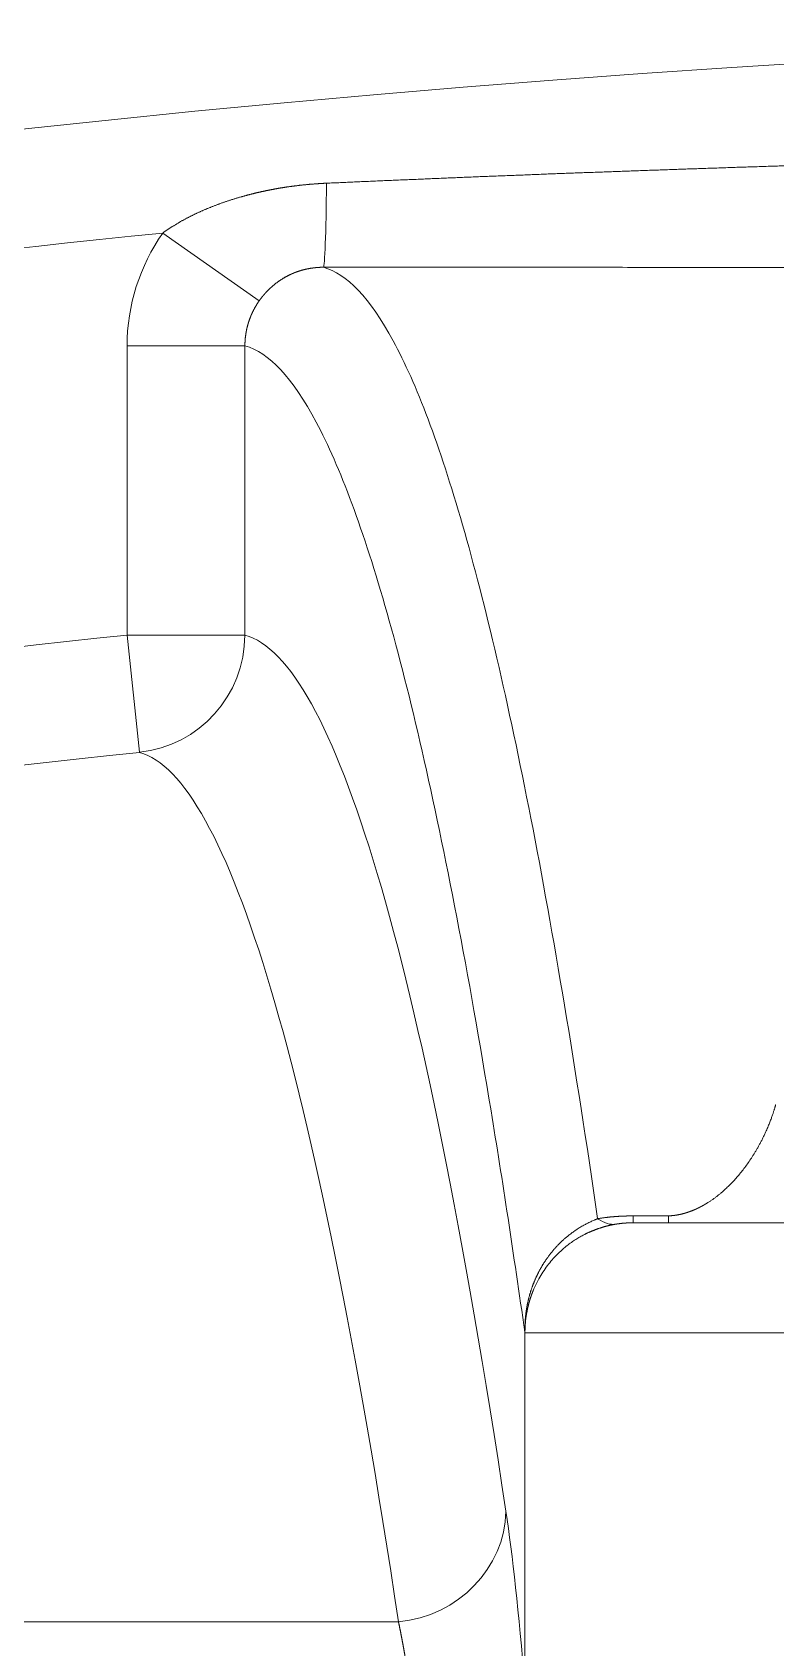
# Model space of a CAD drawing. Header units: millimetres. Extents: x 4664 to 8864, y -38 to 2932.
# Drawn here: x 8230.44 to 8238.67, y 1886.09 to 1903.98 of the extents above; entities that cross this region are included whole.
import ezdxf

# ---------------------------------------------------------------- set-up
doc = ezdxf.new("R2010")
doc.units = ezdxf.units.MM

msp = doc.modelspace()

# ---------------------------------------------------------------- linework, layer by layer
at = {"lineweight": 5}
for p, q in [((8232.949, 1901.003), (8231.882, 1901.753)), ((8231.486, 1900.503), (8231.486, 1897.301)), ((8232.791, 1900.503), (8231.486, 1900.503)), ((8232.791, 1897.301), (8232.791, 1900.503)), ((8232.791, 1897.301), (8231.486, 1897.301)), ((8231.486, 1897.301), (8231.624, 1896.003)), ((8237.089, 1890.794), (8237.089, 1890.871)), ((8237.479, 1890.871), (8237.089, 1890.871)), ((8263.102, 1890.794), (8237.089, 1890.794)), ((8237.479, 1890.794), (8237.479, 1890.871)), ((8235.89, 1889.575), (8264.301, 1889.575)), ((8234.491, 1886.375), (8189.974, 1886.375))]:
    msp.add_line(p, q, dxfattribs=at)
for radius, start, end in [(182.774, 69.96842, 110.03158), (181.468, 95.76036, 110.03158), (177.081, 96.0323, 110.00117), (175.775, 96.0323, 110.00117)]:
    msp.add_arc((8250.096, 1721.201), radius, start, end, dxfattribs=at)
at = {"lineweight": 5, "extrusion": (0, 0, -1)}
for centre, major_axis, ratio, start_param, end_param in [((8233.659, 1902.679), (0, 1.306), 0.027253, 1.861945, 3.128005), ((8231.486, 1897.301), (-0.342, -1.26), 0.998529, 4.447498, 5.912142), ((8232.66, 1721.201), (0, -176.118), 0.052336, 3.15581, 3.475337), ((8231.494, 1721.201), (0, 174.819), 0.052336, 0.014217, 0.333745), ((8236.695, 1892.069), (-0.206, 1.29), 0.402371, 3.144489, 3.519237), ((8236.759, 1889.583), (-0.862, -0.124), 0.938236, 0.151845, 0.178655), ((8234.587, 1889.638), (-1.306, 0.028), 0.064701, 3.195335, 3.203246), ((8234.375, 1887.601), (-1.291, -0.195), 0.943527, 3.300231, 4.764875)]:
    msp.add_ellipse(centre, major_axis=major_axis, ratio=ratio, start_param=start_param, end_param=end_param, dxfattribs=at)
at = {"lineweight": 5}
for points, knots in [([(8240.513, 1902.547), (8240.485, 1902.546), (8240.43, 1902.545), (8240.347, 1902.543), (8240.265, 1902.541), (8240.182, 1902.538), (8240.099, 1902.536), (8240.017, 1902.534), (8239.934, 1902.532), (8239.852, 1902.529), (8239.77, 1902.527), (8239.687, 1902.525), (8239.605, 1902.522), (8239.523, 1902.52), (8239.441, 1902.517), (8239.359, 1902.515), (8239.277, 1902.513), (8239.195, 1902.51), (8239.113, 1902.508), (8239.031, 1902.505), (8238.95, 1902.503), (8238.868, 1902.5), (8238.786, 1902.498), (8238.705, 1902.495), (8238.623, 1902.493), (8238.542, 1902.49), (8238.461, 1902.487), (8238.379, 1902.485), (8238.298, 1902.482), (8238.217, 1902.48), (8238.136, 1902.477), (8238.055, 1902.474), (8237.974, 1902.471), (8237.893, 1902.469), (8237.812, 1902.466), (8237.731, 1902.463), (8237.651, 1902.461), (8237.57, 1902.458), (8237.489, 1902.455), (8237.409, 1902.452), (8237.328, 1902.449), (8237.248, 1902.447), (8237.168, 1902.444), (8237.087, 1902.441), (8237.007, 1902.438), (8236.927, 1902.435), (8236.847, 1902.432), (8236.767, 1902.429), (8236.687, 1902.426), (8236.607, 1902.423), (8236.527, 1902.421), (8236.447, 1902.418), (8236.367, 1902.415), (8236.288, 1902.412), (8236.208, 1902.409), (8236.129, 1902.406), (8236.049, 1902.402), (8235.97, 1902.399), (8235.89, 1902.396), (8235.811, 1902.393), (8235.732, 1902.39), (8235.652, 1902.387), (8235.573, 1902.384), (8235.494, 1902.381), (8235.415, 1902.378), (8235.336, 1902.374), (8235.257, 1902.371), (8235.179, 1902.368), (8235.1, 1902.365), (8235.021, 1902.362), (8234.942, 1902.358), (8234.864, 1902.355), (8234.785, 1902.352), (8234.707, 1902.348), (8234.629, 1902.345), (8234.55, 1902.342), (8234.472, 1902.339), (8234.394, 1902.335), (8234.316, 1902.332), (8234.238, 1902.328), (8234.159, 1902.325), (8234.082, 1902.322), (8234.004, 1902.318), (8233.926, 1902.315), (8233.848, 1902.311), (8233.77, 1902.308), (8233.718, 1902.306), (8233.693, 1902.304)], [0, 0, 0, 0, 0.01214, 0.024271, 0.036393, 0.048506, 0.06061, 0.072705, 0.084792, 0.096869, 0.108937, 0.120996, 0.133046, 0.145088, 0.15712, 0.169144, 0.181158, 0.193164, 0.20516, 0.217148, 0.229126, 0.241096, 0.253057, 0.265009, 0.276951, 0.288885, 0.30081, 0.312726, 0.324633, 0.336532, 0.348421, 0.360301, 0.372172, 0.384035, 0.395888, 0.407733, 0.419569, 0.431395, 0.443213, 0.455022, 0.466822, 0.478613, 0.490395, 0.502168, 0.513932, 0.525688, 0.537434, 0.549172, 0.5609, 0.57262, 0.584331, 0.596033, 0.607726, 0.61941, 0.631085, 0.642751, 0.654409, 0.666057, 0.677697, 0.689328, 0.700949, 0.712562, 0.724166, 0.735762, 0.747348, 0.758925, 0.770494, 0.782053, 0.793604, 0.805146, 0.816679, 0.828203, 0.839718, 0.851224, 0.862722, 0.874211, 0.88569, 0.897161, 0.908623, 0.920076, 0.931521, 0.942956, 0.954382, 0.9658, 0.977209, 0.988609, 1, 1, 1, 1]), ([(8233.693, 1902.304), (8233.69, 1902.304), (8233.683, 1902.304), (8233.674, 1902.304), (8233.665, 1902.303), (8233.656, 1902.303), (8233.647, 1902.302), (8233.638, 1902.302), (8233.629, 1902.301), (8233.62, 1902.301), (8233.61, 1902.3), (8233.601, 1902.299), (8233.592, 1902.299), (8233.583, 1902.298), (8233.574, 1902.297), (8233.565, 1902.297), (8233.556, 1902.296), (8233.547, 1902.295), (8233.538, 1902.295), (8233.529, 1902.294), (8233.52, 1902.293), (8233.511, 1902.292), (8233.502, 1902.292), (8233.493, 1902.291), (8233.484, 1902.29), (8233.475, 1902.289), (8233.466, 1902.288), (8233.457, 1902.287), (8233.448, 1902.286), (8233.439, 1902.286), (8233.43, 1902.285), (8233.421, 1902.284), (8233.412, 1902.283), (8233.403, 1902.282), (8233.394, 1902.281), (8233.385, 1902.28), (8233.376, 1902.279), (8233.367, 1902.277), (8233.358, 1902.276), (8233.349, 1902.275), (8233.34, 1902.274), (8233.331, 1902.273), (8233.322, 1902.272), (8233.313, 1902.271), (8233.305, 1902.269), (8233.296, 1902.268), (8233.287, 1902.267), (8233.278, 1902.266), (8233.269, 1902.264), (8233.26, 1902.263), (8233.251, 1902.262), (8233.242, 1902.26), (8233.234, 1902.259), (8233.225, 1902.258), (8233.216, 1902.256), (8233.207, 1902.255), (8233.198, 1902.253), (8233.189, 1902.252), (8233.181, 1902.251), (8233.172, 1902.249), (8233.163, 1902.248), (8233.154, 1902.246), (8233.145, 1902.244), (8233.137, 1902.243), (8233.128, 1902.241), (8233.119, 1902.24), (8233.11, 1902.238), (8233.102, 1902.236), (8233.093, 1902.235), (8233.084, 1902.233), (8233.075, 1902.231), (8233.067, 1902.23), (8233.058, 1902.228), (8233.049, 1902.226), (8233.04, 1902.224), (8233.032, 1902.223), (8233.023, 1902.221), (8233.014, 1902.219), (8233.006, 1902.217), (8232.997, 1902.215), (8232.988, 1902.213), (8232.98, 1902.212), (8232.971, 1902.21), (8232.962, 1902.208), (8232.954, 1902.206), (8232.945, 1902.204), (8232.936, 1902.202), (8232.928, 1902.2), (8232.919, 1902.198), (8232.91, 1902.196), (8232.902, 1902.194), (8232.893, 1902.191), (8232.885, 1902.189), (8232.876, 1902.187), (8232.867, 1902.185), (8232.859, 1902.183), (8232.85, 1902.181), (8232.842, 1902.178), (8232.833, 1902.176), (8232.824, 1902.174), (8232.816, 1902.172), (8232.807, 1902.169), (8232.799, 1902.167), (8232.79, 1902.165), (8232.782, 1902.162), (8232.773, 1902.16), (8232.765, 1902.158), (8232.756, 1902.155), (8232.745, 1902.152), (8232.732, 1902.148), (8232.717, 1902.144), (8232.701, 1902.139), (8232.686, 1902.135), (8232.67, 1902.13), (8232.655, 1902.125), (8232.64, 1902.12), (8232.625, 1902.116), (8232.61, 1902.111), (8232.595, 1902.106), (8232.58, 1902.101), (8232.566, 1902.096), (8232.551, 1902.091), (8232.536, 1902.086), (8232.522, 1902.08), (8232.507, 1902.075), (8232.493, 1902.07), (8232.479, 1902.065), (8232.464, 1902.059), (8232.45, 1902.054), (8232.436, 1902.048), (8232.422, 1902.043), (8232.408, 1902.037), (8232.395, 1902.032), (8232.381, 1902.026), (8232.367, 1902.02), (8232.353, 1902.015), (8232.34, 1902.009), (8232.326, 1902.003), (8232.313, 1901.997), (8232.3, 1901.991), (8232.287, 1901.985), (8232.273, 1901.979), (8232.26, 1901.973), (8232.247, 1901.967), (8232.234, 1901.961), (8232.222, 1901.955), (8232.209, 1901.948), (8232.196, 1901.942), (8232.183, 1901.936), (8232.171, 1901.929), (8232.158, 1901.923), (8232.146, 1901.916), (8232.134, 1901.91), (8232.121, 1901.903), (8232.109, 1901.896), (8232.097, 1901.89), (8232.085, 1901.883), (8232.073, 1901.876), (8232.061, 1901.869), (8232.05, 1901.862), (8232.038, 1901.855), (8232.026, 1901.848), (8232.015, 1901.841), (8232.003, 1901.834), (8231.992, 1901.827), (8231.981, 1901.82), (8231.969, 1901.813), (8231.958, 1901.805), (8231.947, 1901.798), (8231.936, 1901.791), (8231.925, 1901.783), (8231.914, 1901.776), (8231.903, 1901.768), (8231.893, 1901.761), (8231.886, 1901.756), (8231.882, 1901.753)], [0, 0, 0, 0, 0.004773, 0.009544, 0.014312, 0.019078, 0.023841, 0.028601, 0.033359, 0.038114, 0.042867, 0.047618, 0.052366, 0.057111, 0.061854, 0.066595, 0.071334, 0.07607, 0.080804, 0.085535, 0.090264, 0.094991, 0.099716, 0.104439, 0.109159, 0.113877, 0.118593, 0.123307, 0.128019, 0.132729, 0.137437, 0.142142, 0.146846, 0.151548, 0.156248, 0.160945, 0.165641, 0.170335, 0.175027, 0.179718, 0.184406, 0.189093, 0.193777, 0.19846, 0.203142, 0.207821, 0.212499, 0.217175, 0.22185, 0.226523, 0.231194, 0.235864, 0.240532, 0.245198, 0.249863, 0.254527, 0.259189, 0.26385, 0.268509, 0.273167, 0.277823, 0.282478, 0.287132, 0.291784, 0.296435, 0.301085, 0.305734, 0.310381, 0.315027, 0.319672, 0.324316, 0.328958, 0.3336, 0.33824, 0.34288, 0.347518, 0.352155, 0.356791, 0.361427, 0.366061, 0.370694, 0.375327, 0.379958, 0.384589, 0.389219, 0.393848, 0.398476, 0.403104, 0.407731, 0.412357, 0.416982, 0.421607, 0.426231, 0.430854, 0.435477, 0.440099, 0.444721, 0.449342, 0.453962, 0.458582, 0.463202, 0.467821, 0.47244, 0.477058, 0.481676, 0.486293, 0.490911, 0.495527, 0.500144, 0.508609, 0.517042, 0.525445, 0.533818, 0.542159, 0.550471, 0.558752, 0.567003, 0.575224, 0.583416, 0.591577, 0.59971, 0.607813, 0.615887, 0.623931, 0.631947, 0.639934, 0.647893, 0.655823, 0.663725, 0.6716, 0.679446, 0.687264, 0.695055, 0.702819, 0.710555, 0.718265, 0.725947, 0.733603, 0.741233, 0.748836, 0.756413, 0.763964, 0.77149, 0.77899, 0.786465, 0.793915, 0.801339, 0.808739, 0.816115, 0.823466, 0.830793, 0.838097, 0.845376, 0.852633, 0.859866, 0.867076, 0.874263, 0.881427, 0.88857, 0.89569, 0.902788, 0.909865, 0.91692, 0.923954, 0.930967, 0.937959, 0.944931, 0.951883, 0.958815, 0.965727, 0.972619, 0.979493, 0.986347, 0.993183, 1, 1, 1, 1]), ([(8232.949, 1901.003), (8232.95, 1901.004), (8232.951, 1901.005), (8232.953, 1901.008), (8232.955, 1901.011), (8232.957, 1901.014), (8232.959, 1901.016), (8232.961, 1901.019), (8232.963, 1901.022), (8232.965, 1901.025), (8232.967, 1901.028), (8232.969, 1901.031), (8232.972, 1901.033), (8232.974, 1901.036), (8232.976, 1901.039), (8232.978, 1901.042), (8232.981, 1901.045), (8232.983, 1901.048), (8232.985, 1901.051), (8232.988, 1901.053), (8232.99, 1901.056), (8232.992, 1901.059), (8232.995, 1901.062), (8232.997, 1901.065), (8233, 1901.068), (8233.002, 1901.071), (8233.005, 1901.074), (8233.007, 1901.077), (8233.01, 1901.08), (8233.013, 1901.083), (8233.015, 1901.086), (8233.018, 1901.089), (8233.021, 1901.092), (8233.023, 1901.095), (8233.026, 1901.098), (8233.029, 1901.101), (8233.032, 1901.104), (8233.035, 1901.107), (8233.038, 1901.11), (8233.041, 1901.113), (8233.044, 1901.116), (8233.047, 1901.119), (8233.05, 1901.122), (8233.053, 1901.125), (8233.056, 1901.128), (8233.059, 1901.131), (8233.062, 1901.134), (8233.065, 1901.137), (8233.068, 1901.14), (8233.072, 1901.143), (8233.075, 1901.146), (8233.078, 1901.149), (8233.081, 1901.152), (8233.085, 1901.155), (8233.09, 1901.16), (8233.096, 1901.166), (8233.105, 1901.173), (8233.113, 1901.18), (8233.122, 1901.186), (8233.13, 1901.193), (8233.139, 1901.2), (8233.148, 1901.206), (8233.156, 1901.213), (8233.165, 1901.219), (8233.174, 1901.225), (8233.183, 1901.231), (8233.192, 1901.237), (8233.201, 1901.243), (8233.211, 1901.249), (8233.22, 1901.254), (8233.229, 1901.26), (8233.238, 1901.265), (8233.248, 1901.27), (8233.256, 1901.274), (8233.262, 1901.278), (8233.267, 1901.28), (8233.272, 1901.283), (8233.277, 1901.285), (8233.282, 1901.288), (8233.287, 1901.29), (8233.292, 1901.293), (8233.297, 1901.295), (8233.302, 1901.297), (8233.307, 1901.3), (8233.312, 1901.302), (8233.318, 1901.304), (8233.323, 1901.306), (8233.328, 1901.308), (8233.333, 1901.311), (8233.338, 1901.313), (8233.343, 1901.315), (8233.349, 1901.317), (8233.354, 1901.319), (8233.359, 1901.321), (8233.364, 1901.323), (8233.37, 1901.324), (8233.375, 1901.326), (8233.38, 1901.328), (8233.386, 1901.33), (8233.391, 1901.332), (8233.396, 1901.333), (8233.402, 1901.335), (8233.407, 1901.337), (8233.412, 1901.338), (8233.418, 1901.34), (8233.423, 1901.341), (8233.428, 1901.343), (8233.434, 1901.344), (8233.439, 1901.346), (8233.445, 1901.347), (8233.45, 1901.349), (8233.456, 1901.35), (8233.461, 1901.351), (8233.466, 1901.352), (8233.472, 1901.354), (8233.477, 1901.355), (8233.483, 1901.356), (8233.488, 1901.357), (8233.494, 1901.358), (8233.499, 1901.359), (8233.505, 1901.36), (8233.51, 1901.361), (8233.516, 1901.362), (8233.521, 1901.363), (8233.527, 1901.364), (8233.532, 1901.365), (8233.538, 1901.365), (8233.543, 1901.366), (8233.549, 1901.367), (8233.554, 1901.367), (8233.56, 1901.368), (8233.565, 1901.369), (8233.571, 1901.369), (8233.576, 1901.37), (8233.582, 1901.37), (8233.587, 1901.371), (8233.593, 1901.371), (8233.598, 1901.372), (8233.604, 1901.372), (8233.609, 1901.372), (8233.615, 1901.372), (8233.62, 1901.373), (8233.626, 1901.373), (8233.631, 1901.373), (8233.637, 1901.373), (8233.642, 1901.373), (8233.648, 1901.373), (8233.653, 1901.373), (8233.657, 1901.373), (8233.659, 1901.373)], [0, 0, 0, 0, 0.003984, 0.007996, 0.012036, 0.016105, 0.020201, 0.024326, 0.028479, 0.03266, 0.03687, 0.041108, 0.045375, 0.04967, 0.053994, 0.058346, 0.062728, 0.067138, 0.071576, 0.076044, 0.08054, 0.085065, 0.08962, 0.094203, 0.098814, 0.103455, 0.108125, 0.112824, 0.117552, 0.122309, 0.127094, 0.131909, 0.136753, 0.141626, 0.146527, 0.151458, 0.156418, 0.161406, 0.166424, 0.17147, 0.176546, 0.18165, 0.186783, 0.191946, 0.197136, 0.202356, 0.207604, 0.212881, 0.218187, 0.223521, 0.228884, 0.234276, 0.239696, 0.245144, 0.250621, 0.263825, 0.277024, 0.290218, 0.303405, 0.316586, 0.329757, 0.34292, 0.356072, 0.369213, 0.382341, 0.395456, 0.408557, 0.421643, 0.434713, 0.447766, 0.460801, 0.473818, 0.486814, 0.499791, 0.506544, 0.513296, 0.520046, 0.526794, 0.53354, 0.540284, 0.547026, 0.553766, 0.560504, 0.567241, 0.573975, 0.580707, 0.587437, 0.594165, 0.600891, 0.607615, 0.614337, 0.621056, 0.627774, 0.634489, 0.641202, 0.647913, 0.654621, 0.661327, 0.668031, 0.674732, 0.681432, 0.688128, 0.694823, 0.701515, 0.708204, 0.714891, 0.721576, 0.728258, 0.734938, 0.741615, 0.74829, 0.754962, 0.761632, 0.768299, 0.774963, 0.781625, 0.788284, 0.794941, 0.801595, 0.808247, 0.814896, 0.821542, 0.828185, 0.834826, 0.841465, 0.8481, 0.854733, 0.861363, 0.867991, 0.874616, 0.881239, 0.887858, 0.894475, 0.90109, 0.907702, 0.914311, 0.920918, 0.927522, 0.934123, 0.940722, 0.947318, 0.953912, 0.960504, 0.967092, 0.973679, 0.980263, 0.986844, 0.993423, 1, 1, 1, 1]), ([(8236.695, 1890.84), (8236.452, 1892.512), (8236.206, 1893.991), (8235.706, 1896.554), (8235.454, 1897.638), (8234.946, 1899.402), (8234.69, 1900.082), (8234.175, 1901.034), (8233.917, 1901.306), (8233.659, 1901.373)], [0, 0, 0, 0, 0.25, 0.25, 0.5, 0.5, 0.75, 0.75, 1, 1, 1, 1]), ([(8233.659, 1901.373), (8233.682, 1901.373), (8233.728, 1901.373), (8233.797, 1901.373), (8233.867, 1901.373), (8233.936, 1901.373), (8234.006, 1901.373), (8234.076, 1901.373), (8234.146, 1901.373), (8234.217, 1901.373), (8234.287, 1901.373), (8234.358, 1901.373), (8234.429, 1901.373), (8234.501, 1901.373), (8234.572, 1901.373), (8234.644, 1901.373), (8234.715, 1901.373), (8234.787, 1901.373), (8234.86, 1901.373), (8234.932, 1901.373), (8235.004, 1901.373), (8235.077, 1901.373), (8235.15, 1901.373), (8235.223, 1901.373), (8235.297, 1901.373), (8235.484, 1901.373), (8235.788, 1901.373), (8236.212, 1901.373), (8236.644, 1901.373), (8237.213, 1901.373), (8237.93, 1901.372), (8238.567, 1901.372), (8238.995, 1901.372), (8239.198, 1901.372), (8239.406, 1901.372), (8239.618, 1901.372), (8239.834, 1901.372), (8240.054, 1901.372), (8240.279, 1901.372), (8240.43, 1901.372), (8240.506, 1901.372)], [0, 0, 0, 0, 0.010091, 0.020211, 0.030359, 0.040535, 0.05074, 0.060972, 0.071233, 0.081523, 0.09184, 0.102186, 0.112561, 0.122963, 0.133394, 0.143853, 0.154341, 0.164856, 0.1754, 0.185973, 0.196573, 0.207202, 0.21786, 0.228545, 0.239259, 0.250001, 0.3106, 0.372466, 0.4356, 0.5, 0.621652, 0.75, 0.779093, 0.808802, 0.839127, 0.870069, 0.901627, 0.933802, 0.966593, 1, 1, 1, 1]), ([(8232.791, 1900.503), (8232.791, 1900.504), (8232.791, 1900.507), (8232.791, 1900.511), (8232.791, 1900.516), (8232.791, 1900.52), (8232.791, 1900.524), (8232.791, 1900.529), (8232.791, 1900.533), (8232.791, 1900.538), (8232.791, 1900.542), (8232.792, 1900.546), (8232.792, 1900.551), (8232.792, 1900.555), (8232.792, 1900.559), (8232.793, 1900.564), (8232.793, 1900.568), (8232.793, 1900.573), (8232.794, 1900.577), (8232.794, 1900.581), (8232.795, 1900.586), (8232.795, 1900.59), (8232.795, 1900.595), (8232.796, 1900.599), (8232.796, 1900.604), (8232.797, 1900.608), (8232.797, 1900.612), (8232.798, 1900.617), (8232.799, 1900.621), (8232.799, 1900.626), (8232.8, 1900.63), (8232.801, 1900.634), (8232.801, 1900.639), (8232.802, 1900.643), (8232.803, 1900.648), (8232.803, 1900.652), (8232.804, 1900.656), (8232.805, 1900.661), (8232.806, 1900.665), (8232.807, 1900.67), (8232.808, 1900.674), (8232.808, 1900.678), (8232.809, 1900.683), (8232.81, 1900.687), (8232.811, 1900.692), (8232.812, 1900.696), (8232.813, 1900.7), (8232.814, 1900.705), (8232.815, 1900.709), (8232.816, 1900.714), (8232.818, 1900.718), (8232.819, 1900.722), (8232.82, 1900.727), (8232.821, 1900.731), (8232.822, 1900.735), (8232.823, 1900.74), (8232.825, 1900.744), (8232.826, 1900.748), (8232.827, 1900.753), (8232.829, 1900.757), (8232.83, 1900.761), (8232.831, 1900.766), (8232.833, 1900.77), (8232.834, 1900.774), (8232.835, 1900.778), (8232.837, 1900.783), (8232.838, 1900.787), (8232.84, 1900.791), (8232.841, 1900.796), (8232.843, 1900.8), (8232.844, 1900.804), (8232.846, 1900.808), (8232.848, 1900.813), (8232.849, 1900.817), (8232.851, 1900.821), (8232.853, 1900.825), (8232.854, 1900.829), (8232.856, 1900.834), (8232.858, 1900.838), (8232.859, 1900.842), (8232.861, 1900.846), (8232.863, 1900.85), (8232.865, 1900.854), (8232.867, 1900.858), (8232.869, 1900.863), (8232.87, 1900.867), (8232.872, 1900.871), (8232.874, 1900.875), (8232.876, 1900.879), (8232.878, 1900.883), (8232.88, 1900.887), (8232.882, 1900.891), (8232.884, 1900.895), (8232.886, 1900.899), (8232.888, 1900.903), (8232.89, 1900.907), (8232.893, 1900.911), (8232.895, 1900.915), (8232.897, 1900.919), (8232.899, 1900.923), (8232.901, 1900.927), (8232.903, 1900.931), (8232.906, 1900.935), (8232.908, 1900.939), (8232.91, 1900.943), (8232.912, 1900.946), (8232.915, 1900.95), (8232.917, 1900.954), (8232.919, 1900.958), (8232.922, 1900.962), (8232.924, 1900.966), (8232.927, 1900.969), (8232.929, 1900.973), (8232.931, 1900.977), (8232.934, 1900.981), (8232.936, 1900.984), (8232.939, 1900.988), (8232.941, 1900.992), (8232.944, 1900.995), (8232.946, 1900.999), (8232.948, 1901.001), (8232.949, 1901.003)], [0, 0, 0, 0, 0.008168, 0.016345, 0.02453, 0.032723, 0.040925, 0.049134, 0.057351, 0.065576, 0.073808, 0.082048, 0.090296, 0.098551, 0.106813, 0.115082, 0.123359, 0.131642, 0.139932, 0.148229, 0.156532, 0.164842, 0.173158, 0.181481, 0.18981, 0.198145, 0.206486, 0.214832, 0.223185, 0.231543, 0.239906, 0.248275, 0.256649, 0.265028, 0.273413, 0.281802, 0.290196, 0.298595, 0.306999, 0.315406, 0.323819, 0.332235, 0.340656, 0.34908, 0.357509, 0.365941, 0.374377, 0.382816, 0.391259, 0.399705, 0.408154, 0.416606, 0.425061, 0.433519, 0.441979, 0.450442, 0.458908, 0.467375, 0.475845, 0.484317, 0.492791, 0.501267, 0.509744, 0.518223, 0.526703, 0.535185, 0.543667, 0.552151, 0.560636, 0.569121, 0.577607, 0.586094, 0.594581, 0.603069, 0.611556, 0.620044, 0.628531, 0.637019, 0.645506, 0.653992, 0.662478, 0.670963, 0.679447, 0.687931, 0.696413, 0.704894, 0.713374, 0.721852, 0.730329, 0.738804, 0.747277, 0.755748, 0.764217, 0.772684, 0.781148, 0.78961, 0.79807, 0.806526, 0.81498, 0.823431, 0.831879, 0.840323, 0.848765, 0.857202, 0.865637, 0.874067, 0.882494, 0.890917, 0.899335, 0.90775, 0.91616, 0.924566, 0.932967, 0.941364, 0.949756, 0.958143, 0.966525, 0.974901, 0.983273, 0.991639, 1, 1, 1, 1]), ([(8232.791, 1900.503), (8233.055, 1900.433), (8233.318, 1900.151), (8233.843, 1899.165), (8234.105, 1898.459), (8234.624, 1896.631), (8234.881, 1895.507), (8235.263, 1893.514), (8235.389, 1892.798), (8235.641, 1891.267), (8235.765, 1890.447), (8235.889, 1889.583)], [0, 0, 0, 0, 0.25, 0.25, 0.5, 0.5, 0.75, 0.75, 0.875, 0.875, 1, 1, 1, 1]), ([(8238.666, 1892.1), (8238.665, 1892.099), (8238.665, 1892.097), (8238.664, 1892.092), (8238.662, 1892.087), (8238.66, 1892.08), (8238.658, 1892.072), (8238.655, 1892.062), (8238.651, 1892.052), (8238.648, 1892.04), (8238.643, 1892.026), (8238.639, 1892.012), (8238.633, 1891.996), (8238.628, 1891.979), (8238.621, 1891.961), (8238.614, 1891.941), (8238.606, 1891.92), (8238.597, 1891.898), (8238.588, 1891.875), (8238.578, 1891.85), (8238.566, 1891.824), (8238.555, 1891.8), (8238.546, 1891.778), (8238.537, 1891.76), (8238.528, 1891.742), (8238.52, 1891.724), (8238.511, 1891.707), (8238.502, 1891.69), (8238.493, 1891.673), (8238.484, 1891.657), (8238.475, 1891.641), (8238.467, 1891.625), (8238.458, 1891.61), (8238.449, 1891.595), (8238.44, 1891.58), (8238.432, 1891.566), (8238.423, 1891.552), (8238.414, 1891.538), (8238.406, 1891.524), (8238.397, 1891.511), (8238.389, 1891.499), (8238.371, 1891.472), (8238.344, 1891.433), (8238.306, 1891.383), (8238.267, 1891.334), (8238.229, 1891.289), (8238.19, 1891.246), (8238.151, 1891.207), (8238.116, 1891.173), (8238.086, 1891.146), (8238.06, 1891.123), (8238.034, 1891.102), (8238.008, 1891.082), (8237.982, 1891.062), (8237.956, 1891.044), (8237.93, 1891.026), (8237.911, 1891.014), (8237.9, 1891.008), (8237.897, 1891.006), (8237.893, 1891.004), (8237.89, 1891.002), (8237.887, 1891), (8237.883, 1890.998), (8237.88, 1890.996), (8237.877, 1890.994), (8237.874, 1890.992), (8237.87, 1890.99), (8237.867, 1890.988), (8237.864, 1890.986), (8237.86, 1890.985), (8237.857, 1890.983), (8237.854, 1890.981), (8237.851, 1890.979), (8237.847, 1890.977), (8237.844, 1890.976), (8237.841, 1890.974), (8237.837, 1890.972), (8237.834, 1890.97), (8237.831, 1890.969), (8237.827, 1890.967), (8237.824, 1890.965), (8237.821, 1890.964), (8237.818, 1890.962), (8237.814, 1890.96), (8237.811, 1890.959), (8237.808, 1890.957), (8237.804, 1890.956), (8237.801, 1890.954), (8237.798, 1890.952), (8237.794, 1890.951), (8237.791, 1890.949), (8237.788, 1890.948), (8237.785, 1890.946), (8237.781, 1890.945), (8237.778, 1890.943), (8237.775, 1890.942), (8237.771, 1890.94), (8237.768, 1890.939), (8237.765, 1890.938), (8237.761, 1890.936), (8237.758, 1890.935), (8237.755, 1890.933), (8237.752, 1890.932), (8237.748, 1890.931), (8237.745, 1890.929), (8237.742, 1890.928), (8237.738, 1890.927), (8237.735, 1890.926), (8237.732, 1890.924), (8237.729, 1890.923), (8237.725, 1890.922), (8237.722, 1890.921), (8237.719, 1890.919), (8237.715, 1890.918), (8237.712, 1890.917), (8237.709, 1890.916), (8237.706, 1890.915), (8237.702, 1890.914), (8237.699, 1890.912), (8237.696, 1890.911), (8237.693, 1890.91), (8237.689, 1890.909), (8237.686, 1890.908), (8237.683, 1890.907), (8237.679, 1890.906), (8237.676, 1890.905), (8237.673, 1890.904), (8237.67, 1890.903), (8237.667, 1890.902), (8237.663, 1890.901), (8237.66, 1890.9), (8237.657, 1890.899), (8237.654, 1890.898), (8237.65, 1890.897), (8237.647, 1890.896), (8237.644, 1890.896), (8237.641, 1890.895), (8237.637, 1890.894), (8237.634, 1890.893), (8237.631, 1890.892), (8237.628, 1890.891), (8237.625, 1890.891), (8237.621, 1890.89), (8237.618, 1890.889), (8237.615, 1890.888), (8237.612, 1890.888), (8237.609, 1890.887), (8237.605, 1890.886), (8237.602, 1890.886), (8237.599, 1890.885), (8237.596, 1890.884), (8237.593, 1890.884), (8237.59, 1890.883), (8237.586, 1890.882), (8237.583, 1890.882), (8237.58, 1890.881), (8237.577, 1890.881), (8237.574, 1890.88), (8237.571, 1890.88), (8237.567, 1890.879), (8237.564, 1890.879), (8237.561, 1890.878), (8237.558, 1890.878), (8237.555, 1890.877), (8237.552, 1890.877), (8237.549, 1890.876), (8237.546, 1890.876), (8237.543, 1890.875), (8237.539, 1890.875), (8237.536, 1890.875), (8237.533, 1890.874), (8237.53, 1890.874), (8237.527, 1890.874), (8237.524, 1890.873), (8237.521, 1890.873), (8237.518, 1890.873), (8237.515, 1890.873), (8237.512, 1890.872), (8237.509, 1890.872), (8237.506, 1890.872), (8237.503, 1890.872), (8237.5, 1890.871), (8237.497, 1890.871), (8237.494, 1890.871), (8237.491, 1890.871), (8237.488, 1890.871), (8237.485, 1890.871), (8237.482, 1890.871), (8237.48, 1890.871), (8237.479, 1890.871)], [0, 0, 0, 0, 0.00255, 0.006145, 0.010785, 0.016471, 0.023202, 0.030979, 0.039801, 0.04967, 0.060586, 0.072549, 0.085559, 0.099617, 0.114723, 0.130878, 0.148082, 0.166336, 0.18564, 0.205996, 0.227403, 0.249862, 0.265012, 0.279882, 0.294472, 0.308783, 0.322814, 0.336565, 0.350035, 0.363226, 0.376136, 0.388766, 0.401115, 0.413184, 0.424971, 0.436478, 0.447705, 0.45865, 0.469314, 0.479697, 0.489799, 0.499619, 0.542288, 0.582644, 0.620688, 0.656417, 0.689831, 0.72093, 0.749714, 0.768005, 0.785533, 0.802298, 0.818302, 0.833546, 0.848031, 0.861757, 0.874729, 0.876324, 0.877909, 0.879483, 0.881046, 0.882599, 0.884141, 0.885672, 0.887193, 0.888703, 0.890203, 0.891692, 0.89317, 0.894638, 0.896095, 0.897542, 0.898978, 0.900403, 0.901818, 0.903223, 0.904616, 0.906, 0.907373, 0.908735, 0.910087, 0.911428, 0.912759, 0.914079, 0.915389, 0.916689, 0.917978, 0.919257, 0.920525, 0.921783, 0.92303, 0.924267, 0.925494, 0.92671, 0.927916, 0.929112, 0.930297, 0.931472, 0.932637, 0.933792, 0.934936, 0.93607, 0.937194, 0.938307, 0.939411, 0.940504, 0.941587, 0.94266, 0.943723, 0.944776, 0.945819, 0.946851, 0.947874, 0.948887, 0.949889, 0.950882, 0.951865, 0.952838, 0.953801, 0.954754, 0.955697, 0.956631, 0.957555, 0.958469, 0.959373, 0.960268, 0.961153, 0.962028, 0.962894, 0.96375, 0.964597, 0.965435, 0.966263, 0.967081, 0.967891, 0.968691, 0.969482, 0.970263, 0.971036, 0.971799, 0.972554, 0.973299, 0.974036, 0.974764, 0.975483, 0.976193, 0.976895, 0.977588, 0.978272, 0.978948, 0.979616, 0.980276, 0.980927, 0.98157, 0.982206, 0.982833, 0.983453, 0.984065, 0.984669, 0.985266, 0.985855, 0.986437, 0.987013, 0.987581, 0.988142, 0.988697, 0.989245, 0.989786, 0.990321, 0.990851, 0.991374, 0.991891, 0.992403, 0.99291, 0.993411, 0.993907, 0.994398, 0.994885, 0.995368, 0.995846, 0.99632, 0.996791, 0.997258, 0.997721, 0.998182, 0.99864, 0.999095, 0.999549, 1, 1, 1, 1]), ([(8236.695, 1890.839), (8236.695, 1890.839), (8236.695, 1890.839), (8236.695, 1890.839), (8236.694, 1890.839), (8236.694, 1890.838), (8236.693, 1890.838), (8236.692, 1890.838), (8236.691, 1890.837), (8236.689, 1890.837), (8236.688, 1890.836), (8236.686, 1890.835), (8236.684, 1890.834), (8236.682, 1890.834), (8236.679, 1890.833), (8236.677, 1890.832), (8236.674, 1890.83), (8236.671, 1890.829), (8236.668, 1890.828), (8236.664, 1890.826), (8236.661, 1890.825), (8236.652, 1890.821), (8236.638, 1890.815), (8236.611, 1890.803), (8236.579, 1890.787), (8236.539, 1890.766), (8236.499, 1890.743), (8236.46, 1890.718), (8236.423, 1890.692), (8236.39, 1890.667), (8236.36, 1890.644), (8236.333, 1890.621), (8236.306, 1890.597), (8236.28, 1890.572), (8236.255, 1890.547), (8236.231, 1890.521), (8236.207, 1890.494), (8236.185, 1890.467), (8236.163, 1890.439), (8236.142, 1890.411), (8236.127, 1890.389), (8236.116, 1890.373), (8236.11, 1890.364), (8236.104, 1890.355), (8236.098, 1890.345), (8236.092, 1890.336), (8236.086, 1890.327), (8236.081, 1890.317), (8236.075, 1890.307), (8236.07, 1890.298), (8236.064, 1890.288), (8236.059, 1890.278), (8236.053, 1890.269), (8236.048, 1890.259), (8236.043, 1890.249), (8236.038, 1890.239), (8236.033, 1890.229), (8236.028, 1890.219), (8236.023, 1890.209), (8236.018, 1890.199), (8236.013, 1890.189), (8236.009, 1890.178), (8236.004, 1890.168), (8236, 1890.158), (8235.995, 1890.148), (8235.991, 1890.137), (8235.987, 1890.127), (8235.983, 1890.116), (8235.979, 1890.106), (8235.975, 1890.095), (8235.971, 1890.085), (8235.967, 1890.074), (8235.964, 1890.064), (8235.96, 1890.053), (8235.957, 1890.043), (8235.953, 1890.032), (8235.95, 1890.021), (8235.947, 1890.011), (8235.944, 1890), (8235.941, 1889.989), (8235.938, 1889.979), (8235.935, 1889.968), (8235.932, 1889.957), (8235.93, 1889.946), (8235.927, 1889.936), (8235.924, 1889.925), (8235.922, 1889.914), (8235.92, 1889.903), (8235.918, 1889.893), (8235.915, 1889.882), (8235.913, 1889.871), (8235.911, 1889.86), (8235.91, 1889.85), (8235.908, 1889.839), (8235.906, 1889.828), (8235.905, 1889.817), (8235.903, 1889.806), (8235.902, 1889.796), (8235.9, 1889.785), (8235.899, 1889.774), (8235.898, 1889.764), (8235.897, 1889.753), (8235.896, 1889.742), (8235.895, 1889.731), (8235.894, 1889.721), (8235.893, 1889.71), (8235.893, 1889.699), (8235.892, 1889.689), (8235.891, 1889.678), (8235.891, 1889.668), (8235.891, 1889.657), (8235.89, 1889.647), (8235.89, 1889.636), (8235.89, 1889.626), (8235.89, 1889.615), (8235.89, 1889.608), (8235.89, 1889.605)], [0, 0, 0, 0, 0.000082, 0.00032, 0.000713, 0.001262, 0.001967, 0.002827, 0.003844, 0.005017, 0.006346, 0.007831, 0.009473, 0.011272, 0.013228, 0.015341, 0.017612, 0.020041, 0.022628, 0.025374, 0.028279, 0.031343, 0.047079, 0.062675, 0.094878, 0.125239, 0.159035, 0.191157, 0.221547, 0.250158, 0.273694, 0.297092, 0.32034, 0.343429, 0.366349, 0.389091, 0.411646, 0.434006, 0.456161, 0.478106, 0.499833, 0.506714, 0.513593, 0.520471, 0.527348, 0.534222, 0.541094, 0.547964, 0.554832, 0.561697, 0.568559, 0.575418, 0.582273, 0.589125, 0.595974, 0.602818, 0.609659, 0.616495, 0.623326, 0.630153, 0.636976, 0.643793, 0.650605, 0.657411, 0.664212, 0.671007, 0.677797, 0.68458, 0.691356, 0.698127, 0.70489, 0.711647, 0.718397, 0.725139, 0.731874, 0.738602, 0.745322, 0.752034, 0.758738, 0.765434, 0.772122, 0.778802, 0.785472, 0.792134, 0.798788, 0.805432, 0.812067, 0.818693, 0.825309, 0.831916, 0.838513, 0.8451, 0.851678, 0.858245, 0.864803, 0.87135, 0.877887, 0.884413, 0.890929, 0.897434, 0.903929, 0.910412, 0.916885, 0.923347, 0.929797, 0.936237, 0.942665, 0.949081, 0.955487, 0.961881, 0.968263, 0.974634, 0.980993, 0.987341, 0.993676, 1, 1, 1, 1]), ([(8235.891, 1889.605), (8235.891, 1889.607), (8235.891, 1889.609), (8235.891, 1889.614), (8235.891, 1889.618), (8235.891, 1889.622), (8235.891, 1889.627), (8235.891, 1889.631), (8235.892, 1889.636), (8235.892, 1889.641), (8235.892, 1889.646), (8235.892, 1889.651), (8235.893, 1889.656), (8235.893, 1889.661), (8235.893, 1889.666), (8235.894, 1889.671), (8235.894, 1889.677), (8235.895, 1889.682), (8235.895, 1889.688), (8235.896, 1889.694), (8235.896, 1889.699), (8235.897, 1889.705), (8235.897, 1889.711), (8235.898, 1889.72), (8235.9, 1889.73), (8235.901, 1889.743), (8235.903, 1889.754), (8235.904, 1889.765), (8235.906, 1889.775), (8235.908, 1889.784), (8235.909, 1889.792), (8235.91, 1889.8), (8235.912, 1889.806), (8235.913, 1889.812), (8235.914, 1889.817), (8235.914, 1889.821), (8235.915, 1889.824), (8235.915, 1889.826), (8235.916, 1889.828), (8235.916, 1889.83), (8235.917, 1889.833), (8235.918, 1889.836), (8235.918, 1889.838), (8235.919, 1889.841), (8235.919, 1889.844), (8235.92, 1889.846), (8235.92, 1889.849), (8235.921, 1889.852), (8235.922, 1889.854), (8235.922, 1889.857), (8235.923, 1889.86), (8235.924, 1889.862), (8235.924, 1889.865), (8235.925, 1889.867), (8235.925, 1889.87), (8235.926, 1889.873), (8235.927, 1889.875), (8235.927, 1889.878), (8235.928, 1889.88), (8235.929, 1889.883), (8235.929, 1889.885), (8235.93, 1889.888), (8235.931, 1889.891), (8235.931, 1889.893), (8235.932, 1889.896), (8235.933, 1889.898), (8235.933, 1889.901), (8235.934, 1889.903), (8235.935, 1889.906), (8235.935, 1889.908), (8235.936, 1889.91), (8235.937, 1889.913), (8235.937, 1889.915), (8235.938, 1889.918), (8235.939, 1889.92), (8235.94, 1889.923), (8235.94, 1889.925), (8235.941, 1889.927), (8235.942, 1889.93), (8235.942, 1889.932), (8235.943, 1889.935), (8235.944, 1889.937), (8235.945, 1889.939), (8235.945, 1889.942), (8235.946, 1889.944), (8235.947, 1889.946), (8235.947, 1889.949), (8235.948, 1889.951), (8235.949, 1889.953), (8235.95, 1889.956), (8235.95, 1889.958), (8235.951, 1889.96), (8235.952, 1889.963), (8235.953, 1889.965), (8235.953, 1889.967), (8235.954, 1889.969), (8235.955, 1889.972), (8235.956, 1889.974), (8235.957, 1889.976), (8235.957, 1889.978), (8235.958, 1889.981), (8235.959, 1889.983), (8235.96, 1889.985), (8235.96, 1889.987), (8235.961, 1889.989), (8235.962, 1889.992), (8235.963, 1889.994), (8235.963, 1889.996), (8235.964, 1889.998), (8235.965, 1890), (8235.966, 1890.002), (8235.967, 1890.005), (8235.967, 1890.007), (8235.968, 1890.009), (8235.969, 1890.011), (8235.97, 1890.013), (8235.971, 1890.015), (8235.971, 1890.017), (8235.972, 1890.019), (8235.973, 1890.021), (8235.974, 1890.023), (8235.975, 1890.026), (8235.975, 1890.028), (8235.976, 1890.03), (8235.977, 1890.032), (8235.978, 1890.034), (8235.979, 1890.036), (8235.979, 1890.038), (8235.98, 1890.04), (8235.993, 1890.071), (8236.02, 1890.13), (8236.064, 1890.211), (8236.113, 1890.285), (8236.163, 1890.352), (8236.213, 1890.409), (8236.262, 1890.458), (8236.309, 1890.501), (8236.356, 1890.541), (8236.404, 1890.577), (8236.452, 1890.609), (8236.5, 1890.638), (8236.535, 1890.657), (8236.557, 1890.668), (8236.564, 1890.672), (8236.572, 1890.676), (8236.58, 1890.679), (8236.588, 1890.683), (8236.596, 1890.687), (8236.604, 1890.69), (8236.612, 1890.694), (8236.62, 1890.697), (8236.628, 1890.701), (8236.636, 1890.704), (8236.644, 1890.707), (8236.651, 1890.71), (8236.659, 1890.714), (8236.667, 1890.717), (8236.675, 1890.72), (8236.683, 1890.722), (8236.69, 1890.725), (8236.698, 1890.728), (8236.706, 1890.731), (8236.714, 1890.733), (8236.721, 1890.736), (8236.729, 1890.738), (8236.737, 1890.741), (8236.744, 1890.743), (8236.752, 1890.745), (8236.76, 1890.748), (8236.767, 1890.75), (8236.775, 1890.752), (8236.782, 1890.754), (8236.79, 1890.756), (8236.797, 1890.758), (8236.805, 1890.76), (8236.812, 1890.762), (8236.82, 1890.763), (8236.827, 1890.765), (8236.835, 1890.767), (8236.842, 1890.768), (8236.849, 1890.77), (8236.857, 1890.771), (8236.864, 1890.773), (8236.871, 1890.774), (8236.878, 1890.775), (8236.886, 1890.777), (8236.893, 1890.778), (8236.897, 1890.779), (8236.9, 1890.779)], [0, 0, 0, 0, 0.0023, 0.004653, 0.007057, 0.009514, 0.012022, 0.014583, 0.017196, 0.019861, 0.022578, 0.025347, 0.028169, 0.031043, 0.033969, 0.036947, 0.039978, 0.043061, 0.046196, 0.049384, 0.052624, 0.055916, 0.059261, 0.062658, 0.07014, 0.077145, 0.083675, 0.089729, 0.095306, 0.100409, 0.105035, 0.109185, 0.11286, 0.116058, 0.118781, 0.121028, 0.1228, 0.124095, 0.124914, 0.126459, 0.128, 0.129537, 0.131071, 0.1326, 0.134126, 0.135648, 0.137167, 0.138681, 0.140192, 0.141699, 0.143202, 0.144702, 0.146198, 0.14769, 0.149178, 0.150663, 0.152143, 0.15362, 0.155094, 0.156563, 0.158029, 0.159491, 0.160949, 0.162404, 0.163854, 0.165301, 0.166745, 0.168184, 0.16962, 0.171052, 0.17248, 0.173904, 0.175325, 0.176742, 0.178155, 0.179564, 0.18097, 0.182372, 0.18377, 0.185165, 0.186555, 0.187942, 0.189325, 0.190705, 0.19208, 0.193452, 0.19482, 0.196185, 0.197545, 0.198902, 0.200255, 0.201605, 0.20295, 0.204292, 0.20563, 0.206964, 0.208295, 0.209622, 0.210945, 0.212264, 0.21358, 0.214892, 0.2162, 0.217504, 0.218805, 0.220102, 0.221395, 0.222684, 0.22397, 0.225252, 0.22653, 0.227804, 0.229075, 0.230342, 0.231605, 0.232864, 0.23412, 0.235371, 0.23662, 0.237864, 0.239105, 0.240341, 0.241575, 0.242804, 0.24403, 0.245252, 0.24647, 0.247684, 0.248895, 0.250102, 0.304621, 0.356821, 0.406729, 0.454377, 0.4998, 0.537529, 0.574524, 0.61081, 0.646417, 0.681375, 0.715714, 0.749469, 0.755056, 0.760635, 0.766205, 0.771767, 0.77732, 0.782866, 0.788404, 0.793934, 0.799456, 0.804971, 0.810479, 0.81598, 0.821474, 0.826962, 0.832443, 0.837917, 0.843385, 0.848847, 0.854304, 0.859754, 0.865199, 0.870638, 0.876073, 0.881502, 0.886926, 0.892346, 0.897761, 0.903171, 0.908578, 0.91398, 0.919378, 0.924773, 0.930164, 0.935552, 0.940936, 0.946318, 0.951696, 0.957072, 0.962445, 0.967816, 0.973184, 0.978551, 0.983916, 0.989279, 0.99464, 1, 1, 1, 1]), ([(8237.089, 1890.871), (8237.088, 1890.871), (8237.085, 1890.871), (8237.081, 1890.871), (8237.076, 1890.87), (8237.072, 1890.87), (8237.068, 1890.87), (8237.063, 1890.87), (8237.059, 1890.87), (8237.054, 1890.87), (8237.05, 1890.87), (8237.046, 1890.87), (8237.041, 1890.87), (8237.037, 1890.87), (8237.032, 1890.87), (8237.028, 1890.87), (8237.024, 1890.87), (8237.019, 1890.87), (8237.015, 1890.869), (8237.011, 1890.869), (8237.006, 1890.869), (8237.002, 1890.869), (8236.997, 1890.869), (8236.993, 1890.869), (8236.989, 1890.869), (8236.984, 1890.868), (8236.98, 1890.868), (8236.975, 1890.868), (8236.971, 1890.868), (8236.967, 1890.868), (8236.962, 1890.867), (8236.958, 1890.867), (8236.953, 1890.867), (8236.949, 1890.867), (8236.945, 1890.866), (8236.94, 1890.866), (8236.936, 1890.866), (8236.931, 1890.866), (8236.927, 1890.865), (8236.923, 1890.865), (8236.918, 1890.865), (8236.914, 1890.864), (8236.909, 1890.864), (8236.905, 1890.864), (8236.901, 1890.863), (8236.896, 1890.863), (8236.892, 1890.863), (8236.886, 1890.862), (8236.879, 1890.862), (8236.87, 1890.861), (8236.861, 1890.86), (8236.852, 1890.859), (8236.843, 1890.859), (8236.835, 1890.858), (8236.826, 1890.857), (8236.817, 1890.856), (8236.808, 1890.855), (8236.8, 1890.854), (8236.791, 1890.853), (8236.782, 1890.852), (8236.773, 1890.851), (8236.765, 1890.85), (8236.756, 1890.848), (8236.747, 1890.847), (8236.739, 1890.846), (8236.73, 1890.845), (8236.721, 1890.844), (8236.713, 1890.842), (8236.704, 1890.841), (8236.698, 1890.84), (8236.695, 1890.84)], [0, 0, 0, 0, 0.010746, 0.021493, 0.032241, 0.042992, 0.053744, 0.064499, 0.075256, 0.086017, 0.09678, 0.107548, 0.118319, 0.129094, 0.139873, 0.150657, 0.161446, 0.17224, 0.18304, 0.193846, 0.204658, 0.215476, 0.2263, 0.237132, 0.247971, 0.258817, 0.269671, 0.280533, 0.291404, 0.302283, 0.313171, 0.324068, 0.334974, 0.345891, 0.356817, 0.367754, 0.378701, 0.389658, 0.400627, 0.411608, 0.4226, 0.433603, 0.444619, 0.455648, 0.466689, 0.477743, 0.48881, 0.499891, 0.522171, 0.544481, 0.566823, 0.589198, 0.611608, 0.634056, 0.656544, 0.679074, 0.701647, 0.724267, 0.746934, 0.769651, 0.79242, 0.815243, 0.838122, 0.861059, 0.884055, 0.907113, 0.930235, 0.953422, 0.976676, 1, 1, 1, 1]), ([(8236.9, 1890.779), (8236.901, 1890.779), (8236.902, 1890.779), (8236.905, 1890.78), (8236.907, 1890.78), (8236.91, 1890.781), (8236.912, 1890.781), (8236.915, 1890.781), (8236.918, 1890.782), (8236.92, 1890.782), (8236.923, 1890.783), (8236.925, 1890.783), (8236.928, 1890.783), (8236.93, 1890.784), (8236.933, 1890.784), (8236.935, 1890.784), (8236.938, 1890.785), (8236.94, 1890.785), (8236.943, 1890.785), (8236.945, 1890.785), (8236.948, 1890.786), (8236.95, 1890.786), (8236.953, 1890.786), (8236.956, 1890.787), (8236.958, 1890.787), (8236.961, 1890.787), (8236.963, 1890.787), (8236.966, 1890.788), (8236.968, 1890.788), (8236.971, 1890.788), (8236.973, 1890.789), (8236.976, 1890.789), (8236.978, 1890.789), (8236.981, 1890.789), (8236.983, 1890.789), (8236.986, 1890.79), (8236.988, 1890.79), (8236.991, 1890.79), (8236.994, 1890.79), (8236.996, 1890.79), (8236.999, 1890.791), (8237.001, 1890.791), (8237.004, 1890.791), (8237.006, 1890.791), (8237.009, 1890.791), (8237.011, 1890.792), (8237.014, 1890.792), (8237.016, 1890.792), (8237.019, 1890.792), (8237.021, 1890.792), (8237.024, 1890.792), (8237.026, 1890.792), (8237.029, 1890.793), (8237.032, 1890.793), (8237.034, 1890.793), (8237.037, 1890.793), (8237.039, 1890.793), (8237.042, 1890.793), (8237.044, 1890.793), (8237.047, 1890.793), (8237.049, 1890.793), (8237.052, 1890.794), (8237.054, 1890.794), (8237.057, 1890.794), (8237.059, 1890.794), (8237.062, 1890.794), (8237.064, 1890.794), (8237.067, 1890.794), (8237.069, 1890.794), (8237.072, 1890.794), (8237.074, 1890.794), (8237.077, 1890.794), (8237.079, 1890.794), (8237.082, 1890.794), (8237.084, 1890.794), (8237.087, 1890.794), (8237.089, 1890.794), (8237.089, 1890.794)], [0, 0, 0, 0, 0.016034, 0.03197, 0.047809, 0.063552, 0.079199, 0.094751, 0.110209, 0.125575, 0.140848, 0.156029, 0.17112, 0.186121, 0.201034, 0.215858, 0.230596, 0.245248, 0.259814, 0.274297, 0.288696, 0.303013, 0.317249, 0.331405, 0.345482, 0.359481, 0.373403, 0.387249, 0.401021, 0.414719, 0.428345, 0.441899, 0.455383, 0.468799, 0.482146, 0.495428, 0.508644, 0.521796, 0.534885, 0.547913, 0.560881, 0.573791, 0.586643, 0.599439, 0.61218, 0.624868, 0.637504, 0.650089, 0.662626, 0.675115, 0.687558, 0.699956, 0.712312, 0.724625, 0.736899, 0.749134, 0.761332, 0.773495, 0.785623, 0.79772, 0.809786, 0.821822, 0.833832, 0.845815, 0.857774, 0.869711, 0.881627, 0.893523, 0.905402, 0.917265, 0.929114, 0.94095, 0.952775, 0.964591, 0.976399, 0.988202, 1, 1, 1, 1]), ([(8235.89, 1889.605), (8235.89, 1889.596), (8235.89, 1889.587), (8235.89, 1889.577), (8235.89, 1889.576), (8235.89, 1889.575)], [0, 0, 0, 0, 0.906175, 0.906175, 1, 1, 1, 1]), ([(8234.491, 1886.375), (8234.491, 1886.372), (8234.492, 1886.368), (8234.494, 1886.361), (8234.495, 1886.354), (8234.496, 1886.347), (8234.498, 1886.34), (8234.499, 1886.334), (8234.501, 1886.327), (8234.502, 1886.32), (8234.503, 1886.313), (8234.505, 1886.306), (8234.506, 1886.299), (8234.508, 1886.292), (8234.509, 1886.285), (8234.51, 1886.278), (8234.512, 1886.271), (8234.513, 1886.263), (8234.515, 1886.256), (8234.516, 1886.249), (8234.517, 1886.242), (8234.519, 1886.235), (8234.52, 1886.228), (8234.522, 1886.22), (8234.523, 1886.213), (8234.524, 1886.206), (8234.526, 1886.199), (8234.527, 1886.191), (8234.529, 1886.184), (8234.53, 1886.177), (8234.531, 1886.169), (8234.533, 1886.162), (8234.534, 1886.154), (8234.536, 1886.147), (8234.537, 1886.139), (8234.538, 1886.132), (8234.54, 1886.124), (8234.541, 1886.117), (8234.543, 1886.109), (8234.544, 1886.102), (8234.545, 1886.094), (8234.547, 1886.086), (8234.548, 1886.079), (8234.549, 1886.071), (8234.551, 1886.063), (8234.552, 1886.056), (8234.554, 1886.048), (8234.555, 1886.04), (8234.556, 1886.032), (8234.558, 1886.025), (8234.559, 1886.017), (8234.56, 1886.009), (8234.562, 1886.001), (8234.563, 1885.993), (8234.565, 1885.985), (8234.566, 1885.977), (8234.567, 1885.969), (8234.569, 1885.961), (8234.57, 1885.953), (8234.571, 1885.945), (8234.573, 1885.937), (8234.574, 1885.929), (8234.576, 1885.921), (8234.577, 1885.913), (8234.578, 1885.905), (8234.58, 1885.897), (8234.581, 1885.889), (8234.582, 1885.88), (8234.584, 1885.872), (8234.585, 1885.864), (8234.586, 1885.856), (8234.588, 1885.847), (8234.589, 1885.839), (8234.591, 1885.831), (8234.592, 1885.822), (8234.593, 1885.814), (8234.595, 1885.806), (8234.596, 1885.797), (8234.597, 1885.789), (8234.599, 1885.78), (8234.6, 1885.772), (8234.601, 1885.763), (8234.603, 1885.755), (8234.604, 1885.746), (8234.605, 1885.738), (8234.607, 1885.729), (8234.608, 1885.721), (8234.609, 1885.712), (8234.611, 1885.703), (8234.612, 1885.695), (8234.613, 1885.686), (8234.615, 1885.677), (8234.616, 1885.669), (8234.618, 1885.66), (8234.619, 1885.651), (8234.62, 1885.642), (8234.622, 1885.633), (8234.623, 1885.625), (8234.624, 1885.616), (8234.626, 1885.607), (8234.627, 1885.598), (8234.628, 1885.589), (8234.63, 1885.58), (8234.631, 1885.571), (8234.632, 1885.562), (8234.634, 1885.553), (8234.635, 1885.544), (8234.636, 1885.535), (8234.638, 1885.526), (8234.639, 1885.517), (8234.64, 1885.508), (8234.641, 1885.499), (8234.643, 1885.489), (8234.644, 1885.48), (8234.645, 1885.471), (8234.647, 1885.462), (8234.648, 1885.452), (8234.649, 1885.443), (8234.651, 1885.434), (8234.652, 1885.425), (8234.653, 1885.415), (8234.655, 1885.406), (8234.656, 1885.397), (8234.657, 1885.387), (8234.659, 1885.378), (8234.66, 1885.368), (8234.661, 1885.359), (8234.663, 1885.349), (8234.664, 1885.34), (8234.665, 1885.33), (8234.667, 1885.321), (8234.668, 1885.311), (8234.669, 1885.302), (8234.67, 1885.292), (8234.672, 1885.282), (8234.673, 1885.273), (8234.674, 1885.263), (8234.676, 1885.253), (8234.677, 1885.244), (8234.678, 1885.234), (8234.68, 1885.224), (8234.681, 1885.214), (8234.682, 1885.204), (8234.683, 1885.195), (8234.685, 1885.185), (8234.686, 1885.175), (8234.687, 1885.165), (8234.689, 1885.155), (8234.69, 1885.145), (8234.691, 1885.135), (8234.692, 1885.125), (8234.694, 1885.115), (8234.695, 1885.105), (8234.696, 1885.095), (8234.698, 1885.085), (8234.699, 1885.075), (8234.7, 1885.065), (8234.702, 1885.055), (8234.703, 1885.045), (8234.704, 1885.034), (8234.705, 1885.024), (8234.707, 1885.014), (8234.708, 1885.004), (8234.709, 1884.994), (8234.71, 1884.983), (8234.712, 1884.973), (8234.713, 1884.963), (8234.714, 1884.952), (8234.716, 1884.942), (8234.717, 1884.932), (8234.718, 1884.921), (8234.719, 1884.911), (8234.721, 1884.9), (8234.722, 1884.89), (8234.723, 1884.879), (8234.724, 1884.869), (8234.726, 1884.858), (8234.727, 1884.848), (8234.728, 1884.837), (8234.73, 1884.827), (8234.731, 1884.816), (8234.732, 1884.805), (8234.733, 1884.795), (8234.735, 1884.784), (8234.736, 1884.773), (8234.737, 1884.763), (8234.738, 1884.752), (8234.74, 1884.741), (8234.741, 1884.73), (8234.742, 1884.72), (8234.743, 1884.709), (8234.745, 1884.698), (8234.746, 1884.687), (8234.747, 1884.676), (8234.748, 1884.665), (8234.75, 1884.654), (8234.751, 1884.643), (8234.752, 1884.632), (8234.753, 1884.621), (8234.755, 1884.61), (8234.756, 1884.599), (8234.757, 1884.592), (8234.757, 1884.588)], [0, 0, 0, 0, 0.004981, 0.009962, 0.014943, 0.019924, 0.024905, 0.029887, 0.034869, 0.039851, 0.044833, 0.049815, 0.054798, 0.059781, 0.064764, 0.069747, 0.07473, 0.079714, 0.084698, 0.089682, 0.094666, 0.09965, 0.104635, 0.10962, 0.114605, 0.11959, 0.124575, 0.129561, 0.134546, 0.139532, 0.144518, 0.149505, 0.154491, 0.159478, 0.164465, 0.169452, 0.174439, 0.179427, 0.184414, 0.189402, 0.19439, 0.199379, 0.204367, 0.209356, 0.214345, 0.219334, 0.224323, 0.229312, 0.234302, 0.239292, 0.244282, 0.249272, 0.254262, 0.259253, 0.264244, 0.269235, 0.274226, 0.279217, 0.284209, 0.289201, 0.294193, 0.299185, 0.304177, 0.30917, 0.314162, 0.319155, 0.324148, 0.329142, 0.334135, 0.339129, 0.344123, 0.349117, 0.354111, 0.359106, 0.3641, 0.369095, 0.37409, 0.379085, 0.384081, 0.389076, 0.394072, 0.399068, 0.404065, 0.409061, 0.414058, 0.419054, 0.424051, 0.429048, 0.434046, 0.439043, 0.444041, 0.449039, 0.454037, 0.459036, 0.464034, 0.469033, 0.474032, 0.479031, 0.48403, 0.48903, 0.494029, 0.499029, 0.504029, 0.50903, 0.51403, 0.519031, 0.524032, 0.529033, 0.534034, 0.539035, 0.544037, 0.549039, 0.554041, 0.559043, 0.564045, 0.569048, 0.574051, 0.579054, 0.584057, 0.58906, 0.594064, 0.599068, 0.604072, 0.609076, 0.61408, 0.619085, 0.624089, 0.629094, 0.634099, 0.639105, 0.64411, 0.649116, 0.654122, 0.659128, 0.664134, 0.669141, 0.674147, 0.679154, 0.684161, 0.689168, 0.694176, 0.699184, 0.704191, 0.709199, 0.714208, 0.719216, 0.724225, 0.729233, 0.734242, 0.739252, 0.744261, 0.749271, 0.75428, 0.75929, 0.764301, 0.769311, 0.774322, 0.779332, 0.784343, 0.789354, 0.794366, 0.799377, 0.804389, 0.809401, 0.814413, 0.819425, 0.824438, 0.829451, 0.834464, 0.839477, 0.84449, 0.849503, 0.854517, 0.859531, 0.864545, 0.869559, 0.874574, 0.879589, 0.884603, 0.889619, 0.894634, 0.899649, 0.904665, 0.909681, 0.914697, 0.919713, 0.92473, 0.929746, 0.934763, 0.93978, 0.944797, 0.949815, 0.954832, 0.95985, 0.964868, 0.969886, 0.974905, 0.979924, 0.984942, 0.989961, 0.994981, 1, 1, 1, 1])]:
    msp.add_open_spline(points, degree=3, knots=knots, dxfattribs=at)
for points in [[(8231.882, 1901.753), (8231.627, 1901.39), (8231.486, 1900.95), (8231.486, 1900.503)], [(8235.889, 1889.583), (8235.889, 1888.282), (8235.889, 1886.982), (8235.889, 1885.681)], [(8235.889, 1889.583), (8235.89, 1889.58), (8235.89, 1889.578), (8235.89, 1889.575)], [(8235.889, 1885.681), (8235.823, 1886.474), (8235.753, 1887.112), (8235.679, 1887.601)]]:
    msp.add_open_spline(points, degree=3, dxfattribs=at)

doc.saveas('drawing.dxf')
